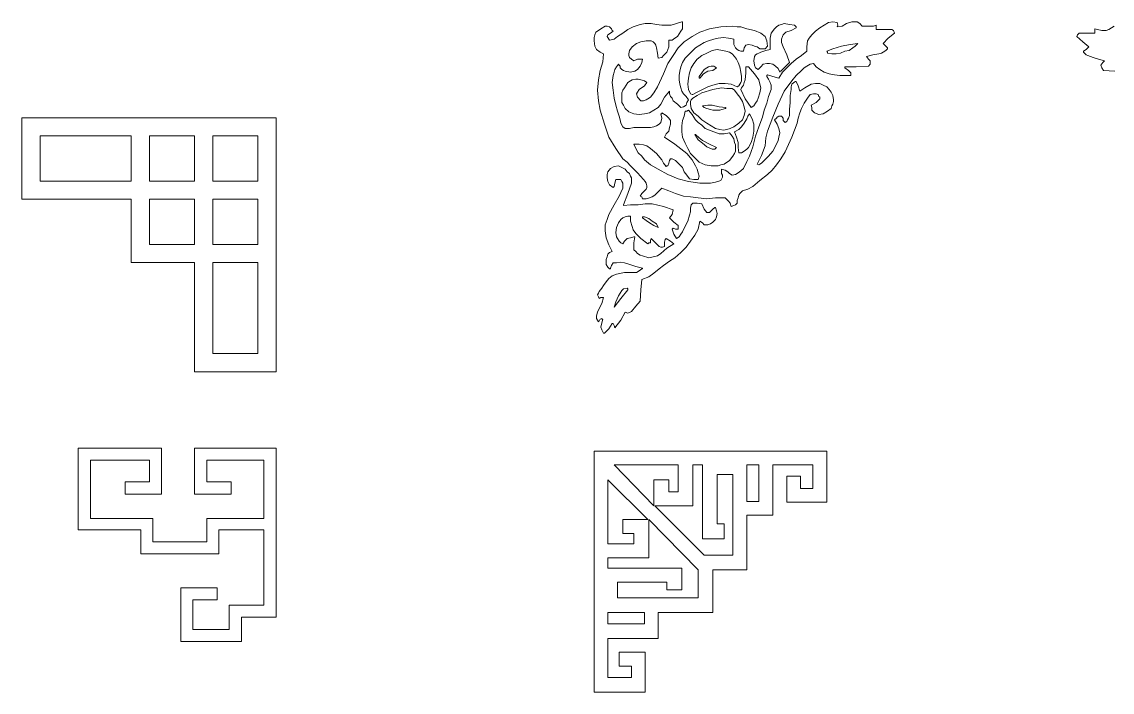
# Model space of a CAD drawing. Extents: x -66030 to 95157, y -13132 to 45879.
# Drawn here: x -46432 to -41525, y 8159 to 11179 of the extents above; entities that cross this region are included whole.
import ezdxf

# ---------------------------------------------------------------- set-up
doc = ezdxf.new("R2010")
doc.units = 0
doc.header["$LTSCALE"] = 100
doc.header["$MEASUREMENT"] = 0
doc.layers.get('0').update_dxf_attribs({"linetype": 'CONTINUOUS'})

msp = doc.modelspace()

# ---------------------------------------------------------------- linework, layer by layer
at = {"lineweight": 0}
for points in [[(-43239.8, 10346.7), (-43228.1, 10350.6), (-43220.3, 10354.5), (-43212.5, 10362.3), (-43212.5, 10374), (-43208.6, 10385.7), (-43204.7, 10397.5), (-43200.8, 10405.3), (-43189, 10417), (-43165.6, 10424.8), (-43142.2, 10436.5), (-43110.9, 10463.9), (-43075.8, 10491.2), (-43056.2, 10510.7), (-43036.7, 10534.2), (-43017.2, 10561.5), (-42997.7, 10592.8), (-42966.4, 10659.2), (-42943, 10721.7), (-42939.1, 10745.1), (-42931.2, 10768.5), (-42923.4, 10788.1), (-42911.7, 10811.5), (-42896.1, 10834.9), (-42884.4, 10850.6), (-42868.8, 10854.5), (-42857, 10854.5), (-42849.2, 10850.6), (-42845.3, 10842.7), (-42841.4, 10838.8), (-42841.4, 10831), (-42857, 10815.4), (-42880.5, 10803.7), (-42876.6, 10792), (-42876.6, 10780.3), (-42868.8, 10772.4), (-42864.8, 10768.5), (-42845.3, 10760.7), (-42825.8, 10764.6), (-42806.3, 10776.3), (-42790.6, 10788.1), (-42786.7, 10799.8), (-42782.8, 10807.6), (-42778.9, 10819.3), (-42778.9, 10827.1), (-42782.8, 10846.7), (-42790.6, 10862.3), (-42798.4, 10874), (-42810.2, 10885.7), (-42825.8, 10893.5), (-42841.4, 10901.3), (-42860.9, 10901.3), (-42880.5, 10897.4), (-42907.8, 10881.8), (-42931.2, 10866.2), (-42939.1, 10889.6), (-42946.9, 10909.1), (-42950.8, 10909.1), (-42950.8, 10909.1), (-42958.6, 10905.2), (-42966.4, 10897.4), (-42970.3, 10885.7), (-42970.3, 10874), (-42974.2, 10846.7), (-42974.2, 10815.4), (-42978.1, 10784.2), (-42978.1, 10756.8), (-42982, 10745.1), (-42985.9, 10737.3), (-42989.8, 10729.5), (-42997.7, 10725.6), (-43001.6, 10729.5), (-43005.5, 10733.4), (-43005.5, 10745.1), (-43013.3, 10752.9), (-43025, 10752.9), (-43032.8, 10749), (-43036.7, 10745.1), (-43044.5, 10737.3), (-43032.8, 10717.8), (-43025, 10698.2), (-43021.1, 10678.7), (-43025, 10659.2), (-43028.9, 10643.5), (-43036.7, 10627.9), (-43052.3, 10596.7), (-43071.9, 10573.2), (-43079.7, 10565.4), (-43095.3, 10549.8), (-43103.1, 10542), (-43110.9, 10538.1), (-43114.8, 10534.2), (-43122.6, 10538.1), (-43103.1, 10577.1), (-43087.5, 10620.1), (-43083.6, 10655.3), (-43075.8, 10686.5), (-43052.3, 10749), (-43028.9, 10807.6), (-43001.6, 10866.2), (-42966.4, 10913.1), (-42946.9, 10936.5), (-42923.4, 10959.9), (-42911.7, 10971.6), (-42900, 10979.5), (-42884.4, 10987.3), (-42868.8, 10991.2), (-42857, 10975.5), (-42841.4, 10963.8), (-42821.9, 10952.1), (-42798.4, 10944.3), (-42775, 10940.4), (-42751.6, 10936.5), (-42724.2, 10936.5), (-42700.8, 10936.5), (-42700.8, 10944.3), (-42700.8, 10948.2), (-42712.5, 10959.9), (-42728.1, 10971.6), (-42728.1, 10971.6), (-42728.1, 10975.5), (-42677.4, 10975.5), (-42622.7, 10979.5), (-42614.9, 10987.3), (-42614.9, 11002.9), (-42622.7, 11010.7), (-42630.5, 11022.4), (-42630.5, 11022.4), (-42630.5, 11022.4), (-42603.1, 11030.2), (-42575.8, 11034.1), (-42564.1, 11038), (-42556.3, 11042), (-42544.6, 11049.8), (-42536.7, 11057.6), (-42536.7, 11061.5), (-42536.7, 11061.5), (-42548.5, 11073.2), (-42556.3, 11081), (-42532.8, 11104.4), (-42505.5, 11127.9), (-42509.4, 11139.6), (-42517.2, 11143.5), (-42552.4, 11143.5), (-42587.5, 11143.5), (-42587.5, 11155.2), (-42587.5, 11163), (-42599.2, 11159.1), (-42618.8, 11159.1), (-42638.3, 11159.1), (-42650, 11159.1), (-42661.7, 11170.8), (-42673.5, 11178.7), (-42696.9, 11178.7), (-42720.3, 11170.8), (-42739.9, 11159.1), (-42763.3, 11155.2), (-42759.4, 11163), (-42763.3, 11174.8), (-42782.8, 11178.7), (-42802.4, 11174.8), (-42821.9, 11163), (-42841.4, 11151.3), (-42860.9, 11135.7), (-42876.6, 11120.1), (-42888.3, 11104.4), (-42896.1, 11092.7), (-42900, 11065.4), (-42900, 11045.9), (-42923.4, 11026.3), (-42946.9, 11010.7), (-42970.3, 10991.2), (-42989.8, 10971.6), (-43009.4, 10952.1), (-43025, 10924.8), (-43052.3, 10932.6), (-43075.8, 10940.4), (-43079.7, 10936.5), (-43079.7, 10932.6), (-43079.7, 10932.6), (-43079.7, 10932.6), (-43071.9, 10920.9), (-43064.1, 10905.2), (-43060.1, 10893.5), (-43060.1, 10874), (-43071.9, 10842.7), (-43079.7, 10811.5), (-43091.4, 10780.3), (-43099.2, 10749), (-43114.8, 10706), (-43130.5, 10663.1), (-43142.2, 10616.2), (-43157.8, 10573.2), (-43169.5, 10549.8), (-43185.1, 10518.6), (-43196.9, 10506.8), (-43208.6, 10499), (-43220.3, 10491.2), (-43235.9, 10487.3), (-43247.6, 10495.1), (-43255.4, 10502.9), (-43267.2, 10510.7), (-43282.8, 10514.6), (-43282.8, 10510.7), (-43282.8, 10510.7), (-43282.8, 10495.1), (-43278.9, 10487.3), (-43278.9, 10479.5), (-43286.7, 10463.9), (-43310.1, 10456.1), (-43333.6, 10452.1), (-43357, 10452.1), (-43380.4, 10452.1), (-43431.2, 10460), (-43478.1, 10471.7), (-43525, 10491.2), (-43567.9, 10514.6), (-43603.1, 10534.2), (-43630.4, 10557.6), (-43642.1, 10573.2), (-43657.8, 10588.9), (-43669.5, 10608.4), (-43677.3, 10627.9), (-43653.9, 10627.9), (-43634.3, 10624), (-43618.7, 10620.1), (-43603.1, 10608.4), (-43575.7, 10585), (-43552.3, 10557.6), (-43544.5, 10542), (-43532.8, 10526.4), (-43528.9, 10530.3), (-43525, 10530.3), (-43521, 10542), (-43517.1, 10553.7), (-43513.2, 10561.5), (-43505.4, 10561.5), (-43489.8, 10553.7), (-43474.2, 10538.1), (-43458.6, 10522.5), (-43450.7, 10502.9), (-43439, 10487.3), (-43427.3, 10471.7), (-43407.8, 10467.8), (-43388.2, 10467.8), (-43384.3, 10483.4), (-43388.2, 10499), (-43392.2, 10514.6), (-43400, 10530.3), (-43415.6, 10557.6), (-43439, 10585), (-43493.7, 10627.9), (-43540.6, 10659.2), (-43532.8, 10674.8), (-43521, 10686.5), (-43517.1, 10702.1), (-43513.2, 10717.8), (-43513.2, 10733.4), (-43521, 10745.1), (-43532.8, 10756.8), (-43552.3, 10768.5), (-43552.3, 10764.6), (-43556.2, 10764.6), (-43552.3, 10745.1), (-43556.2, 10725.6), (-43564, 10717.8), (-43575.7, 10709.9), (-43587.5, 10706), (-43603.1, 10702.1), (-43638.2, 10702.1), (-43677.3, 10702.1), (-43696.8, 10698.2), (-43716.3, 10698.2), (-43728.1, 10706), (-43735.9, 10721.7), (-43739.8, 10737.3), (-43743.7, 10752.9), (-43751.5, 10776.3), (-43759.3, 10803.7), (-43767.1, 10834.9), (-43771, 10870.1), (-43774.9, 10905.2), (-43771, 10936.5), (-43767.1, 10952.1), (-43763.2, 10963.8), (-43755.4, 10975.5), (-43747.6, 10987.3), (-43743.7, 10983.4), (-43739.8, 10979.5), (-43739.8, 10971.6), (-43732, 10963.8), (-43724.2, 10959.9), (-43716.3, 10956), (-43692.9, 10952.1), (-43673.4, 10956), (-43661.7, 10963.8), (-43649.9, 10979.5), (-43642.1, 10995.1), (-43638.2, 11010.7), (-43642.1, 11010.7), (-43642.1, 11010.7), (-43661.7, 11010.7), (-43677.3, 11002.9), (-43689, 11010.7), (-43696.8, 11018.5), (-43700.7, 11026.3), (-43700.7, 11034.1), (-43696.8, 11049.8), (-43685.1, 11065.4), (-43665.6, 11081), (-43646, 11088.8), (-43622.6, 11092.7), (-43599.2, 11092.7), (-43591.4, 11088.8), (-43583.5, 11081), (-43579.6, 11073.2), (-43575.7, 11061.5), (-43571.8, 11038), (-43567.9, 11014.6), (-43552.3, 11018.5), (-43544.5, 11026.3), (-43536.7, 11034.1), (-43528.9, 11042), (-43521, 11065.4), (-43521, 11096.6), (-43505.4, 11096.6), (-43493.7, 11104.4), (-43482, 11112.3), (-43474.2, 11124), (-43466.4, 11135.7), (-43458.6, 11147.4), (-43458.6, 11163), (-43458.6, 11178.7), (-43458.6, 11178.7), (-43462.5, 11178.7), (-43485.9, 11170.8), (-43509.3, 11163), (-43528.9, 11163), (-43552.3, 11163), (-43575.7, 11166.9), (-43599.2, 11170.8), (-43626.5, 11170.8), (-43649.9, 11166.9), (-43681.2, 11155.2), (-43704.6, 11143.5), (-43728.1, 11127.9), (-43751.5, 11112.3), (-43767.1, 11100.5), (-43786.7, 11096.6), (-43790.6, 11100.5), (-43794.5, 11108.4), (-43798.4, 11112.3), (-43794.5, 11120.1), (-43782.7, 11127.9), (-43771, 11135.7), (-43774.9, 11139.6), (-43774.9, 11139.6), (-43778.8, 11147.4), (-43786.7, 11155.2), (-43798.4, 11159.1), (-43806.2, 11159.1), (-43825.7, 11147.4), (-43841.3, 11135.7), (-43849.2, 11131.8), (-43853.1, 11120.1), (-43857, 11108.4), (-43857, 11092.7), (-43853.1, 11069.3), (-43845.2, 11053.7), (-43829.6, 11042), (-43814, 11034.1), (-43817.9, 10999), (-43829.6, 10959.9), (-43837.4, 10917), (-43841.3, 10870.1), (-43837.4, 10823.2), (-43829.6, 10780.3), (-43810.1, 10717.8), (-43790.6, 10659.2), (-43759.3, 10608.4), (-43728.1, 10561.5), (-43708.5, 10545.9), (-43692.9, 10530.3), (-43661.7, 10499), (-43634.3, 10467.8), (-43626.5, 10460), (-43622.6, 10452.1), (-43618.7, 10440.4), (-43618.7, 10432.6), (-43622.6, 10424.8), (-43630.4, 10417), (-43642.1, 10405.3), (-43649.9, 10393.6), (-43649.9, 10393.6), (-43649.9, 10393.6), (-43642.1, 10389.7), (-43638.2, 10381.8), (-43622.6, 10381.8), (-43607, 10385.7), (-43595.3, 10389.7), (-43583.5, 10397.5), (-43567.9, 10413.1), (-43552.3, 10428.7), (-43521, 10417), (-43489.8, 10405.3), (-43454.6, 10393.6), (-43423.4, 10389.7), (-43388.2, 10385.7), (-43349.2, 10381.8), (-43310.1, 10385.7), (-43267.2, 10385.7), (-43259.4, 10377.9), (-43251.5, 10370.1), (-43243.7, 10362.3), (-43239.8, 10346.7)], [(-43232, 11159.1), (-43286.7, 11155.2), (-43337.5, 11147.4), (-43380.4, 11131.8), (-43415.6, 11112.3), (-43450.7, 11088.8), (-43478.1, 11061.5), (-43501.5, 11026.3), (-43525, 10991.2), (-43544.5, 10944.3), (-43571.8, 10885.7), (-43587.5, 10858.4), (-43603.1, 10838.8), (-43614.8, 10831), (-43622.6, 10827.1), (-43634.3, 10823.2), (-43646, 10823.2), (-43661.7, 10838.8), (-43665.6, 10854.5), (-43661.7, 10862.3), (-43653.9, 10874), (-43630.4, 10889.6), (-43618.7, 10905.2), (-43630.4, 10913.1), (-43646, 10917), (-43657.8, 10920.9), (-43669.5, 10920.9), (-43685.1, 10917), (-43692.9, 10913.1), (-43704.6, 10905.2), (-43712.4, 10893.5), (-43720.3, 10881.8), (-43728.1, 10870.1), (-43732, 10858.4), (-43732, 10842.7), (-43732, 10831), (-43732, 10815.4), (-43724.2, 10803.7), (-43716.3, 10788.1), (-43700.7, 10772.4), (-43677.3, 10764.6), (-43653.9, 10760.7), (-43630.4, 10764.6), (-43607, 10768.5), (-43587.5, 10780.3), (-43567.9, 10792), (-43556.2, 10807.6), (-43540.6, 10838.8), (-43517.1, 10866.2), (-43517.1, 10866.2), (-43517.1, 10866.2), (-43517.1, 10854.5), (-43513.2, 10842.7), (-43505.4, 10834.9), (-43501.5, 10823.2), (-43482, 10807.6), (-43466.4, 10792), (-43454.6, 10795.9), (-43442.9, 10803.7), (-43439, 10815.4), (-43431.2, 10827.1), (-43442.9, 10842.7), (-43454.6, 10854.5), (-43462.5, 10866.2), (-43466.4, 10881.8), (-43470.3, 10897.4), (-43474.2, 10917), (-43474.2, 10936.5), (-43470.3, 10956), (-43466.4, 10975.5), (-43458.6, 10995.1), (-43446.8, 11014.6), (-43431.2, 11030.2), (-43415.6, 11045.9), (-43400, 11061.5), (-43380.4, 11073.2), (-43360.9, 11084.9), (-43341.4, 11092.7), (-43317.9, 11100.5), (-43298.4, 11104.4), (-43275, 11108.4), (-43251.5, 11104.4), (-43228.1, 11100.5), (-43228.1, 11077.1), (-43220.3, 11061.5), (-43212.5, 11053.7), (-43204.7, 11049.8), (-43196.9, 11045.9), (-43185.1, 11045.9), (-43185.1, 11045.9), (-43185.1, 11045.9), (-43181.2, 11061.5), (-43173.4, 11073.2), (-43161.7, 11077.1), (-43146.1, 11073.2), (-43134.4, 11069.3), (-43122.6, 11065.4), (-43110.9, 11057.6), (-43099.2, 11057.6), (-43087.5, 11057.6), (-43075.8, 11069.3), (-43079.7, 11092.7), (-43087.5, 11112.3), (-43107, 11127.9), (-43134.4, 11139.6), (-43169.5, 11147.4), (-43196.9, 11155.2), (-43212.5, 11155.2), (-43232, 11159.1)], [(-43001.6, 11170.8), (-43013.3, 11166.9), (-43025, 11163), (-43036.7, 11155.2), (-43044.5, 11147.4), (-43060.1, 11127.9), (-43064.1, 11104.4), (-43064.1, 11077.1), (-43064.1, 11053.7), (-43083.6, 11049.8), (-43107, 11042), (-43114.8, 11038), (-43122.6, 11034.1), (-43130.5, 11030.2), (-43134.4, 11022.4), (-43138.3, 11002.9), (-43134.4, 10983.4), (-43130.5, 10971.6), (-43118.7, 10963.8), (-43107, 10975.5), (-43095.3, 10987.3), (-43079.7, 10991.2), (-43068, 10991.2), (-43052.3, 10987.3), (-43040.6, 10979.5), (-43028.9, 10967.7), (-43021.1, 10952.1), (-43021.1, 10956), (-43017.2, 10956), (-42997.7, 10975.5), (-42978.1, 10995.1), (-42989.8, 11030.2), (-43005.5, 11065.4), (-43013.3, 11084.9), (-43013.3, 11100.5), (-43009.4, 11112.3), (-43005.5, 11120.1), (-43001.6, 11124), (-42993.7, 11131.8), (-42970.3, 11139.6), (-42946.9, 11151.3), (-42946.9, 11151.3), (-42946.9, 11155.2), (-42950.8, 11159.1), (-42954.7, 11163), (-42978.1, 11166.9), (-43001.6, 11170.8)], [(-43278.9, 11049.8), (-43302.3, 11053.7), (-43325.8, 11049.8), (-43349.2, 11038), (-43372.6, 11026.3), (-43392.2, 11010.7), (-43407.8, 10991.2), (-43419.5, 10971.6), (-43427.3, 10948.2), (-43431.2, 10924.8), (-43435.1, 10897.4), (-43431.2, 10874), (-43423.4, 10854.5), (-43415.6, 10850.6), (-43411.7, 10850.6), (-43392.2, 10862.3), (-43368.7, 10874), (-43345.3, 10885.7), (-43321.8, 10893.5), (-43294.5, 10901.3), (-43267.2, 10901.3), (-43239.8, 10897.4), (-43212.5, 10885.7), (-43204.7, 10889.6), (-43200.8, 10897.4), (-43196.9, 10905.2), (-43192.9, 10913.1), (-43192.9, 10932.6), (-43196.9, 10952.1), (-43200.8, 10975.5), (-43208.6, 10995.1), (-43216.4, 11010.7), (-43224.2, 11022.4), (-43235.9, 11034.1), (-43247.6, 11042), (-43263.3, 11045.9), (-43278.9, 11049.8)], [(-42669.5, 11081), (-42681.3, 11069.3), (-42693, 11061.5), (-42708.6, 11049.8), (-42728.1, 11045.9), (-42747.7, 11038), (-42767.2, 11034.1), (-42786.7, 11034.1), (-42806.3, 11038), (-42806.3, 11042), (-42810.2, 11045.9), (-42782.8, 11057.6), (-42743.8, 11069.3), (-42704.7, 11077.1), (-42669.5, 11081)], [(-43317.9, 10979.5), (-43314, 10975.5), (-43306.2, 10971.6), (-43321.8, 10959.9), (-43345.3, 10956), (-43364.8, 10944.3), (-43380.4, 10924.8), (-43384.3, 10924.8), (-43384.3, 10924.8), (-43384.3, 10928.7), (-43384.3, 10932.6), (-43372.6, 10948.2), (-43360.9, 10963.8), (-43349.2, 10971.6), (-43341.4, 10975.5), (-43329.7, 10979.5), (-43317.9, 10979.5)], [(-43161.7, 10975.5), (-43165.6, 10975.5), (-43173.4, 10975.5), (-43173.4, 10948.2), (-43177.3, 10917), (-43181.2, 10905.2), (-43185.1, 10893.5), (-43192.9, 10881.8), (-43196.9, 10874), (-43177.3, 10831), (-43150, 10792), (-43150, 10792), (-43150, 10792), (-43138.3, 10799.8), (-43130.5, 10811.5), (-43122.6, 10823.2), (-43118.7, 10834.9), (-43110.9, 10858.4), (-43107, 10881.8), (-43110.9, 10897.4), (-43114.8, 10917), (-43134.4, 10944.3), (-43161.7, 10975.5)], [(-43282.8, 10881.8), (-43321.8, 10874), (-43372.6, 10858.4), (-43392.2, 10846.7), (-43411.7, 10834.9), (-43419.5, 10827.1), (-43423.4, 10819.3), (-43423.4, 10815.4), (-43423.4, 10807.6), (-43419.5, 10788.1), (-43407.8, 10768.5), (-43388.2, 10752.9), (-43372.6, 10737.3), (-43349.2, 10721.7), (-43329.7, 10709.9), (-43310.1, 10698.2), (-43290.6, 10694.3), (-43275, 10690.4), (-43259.4, 10694.3), (-43243.7, 10698.2), (-43228.1, 10706), (-43204.7, 10721.7), (-43189, 10737.3), (-43181.2, 10756.8), (-43177.3, 10776.3), (-43181.2, 10795.9), (-43189, 10819.3), (-43200.8, 10838.8), (-43212.5, 10854.5), (-43224.2, 10870.1), (-43235.9, 10877.9), (-43259.4, 10877.9), (-43282.8, 10881.8)], [(-43325.8, 10803.7), (-43294.5, 10795.9), (-43263.3, 10792), (-43263.3, 10788.1), (-43267.2, 10788.1), (-43290.6, 10780.3), (-43321.8, 10780.3), (-43333.6, 10784.2), (-43349.2, 10788.1), (-43360.9, 10792), (-43368.7, 10799.8), (-43345.3, 10803.7), (-43325.8, 10803.7)], [(-46431.7, 10746.6), (-45287.3, 10746.6), (-45287.3, 10664.6), (-45287.3, 10461.5), (-45287.3, 10379.5), (-45287.3, 10176.4), (-45287.3, 10094.3), (-45287.3, 9684.2), (-45287.3, 9602.2), (-45572.4, 9602.2), (-45615.4, 9602.2), (-45654.5, 9602.2), (-45654.5, 10094.3), (-45892.7, 10094.3), (-45939.6, 10094.3), (-45939.6, 10379.5), (-46431.7, 10379.5), (-46431.7, 10461.5), (-46431.7, 10664.6), (-46431.7, 10746.6)], [(-46431.7, 10746.6), (-45287.3, 10746.6), (-45287.3, 10746.6), (-45287.3, 10664.6), (-45287.3, 10461.5), (-45287.3, 10461.5), (-45287.3, 10379.5), (-45287.3, 10176.4), (-45287.3, 10176.4), (-45287.3, 10094.3), (-45287.3, 9684.2), (-45287.3, 9684.2), (-45287.3, 9602.2), (-45572.4, 9602.2), (-45615.4, 9602.2), (-45615.4, 9602.2), (-45654.5, 9602.2), (-45654.5, 10094.3), (-45892.7, 10094.3), (-45892.7, 10094.3), (-45939.6, 10094.3), (-45939.6, 10379.5), (-46431.7, 10379.5), (-46431.7, 10461.5), (-46431.7, 10664.6), (-46431.7, 10664.6), (-46431.7, 10746.6)], [(-43431.2, 10780.3), (-43439, 10776.3), (-43446.8, 10776.3), (-43450.7, 10752.9), (-43458.6, 10733.4), (-43462.5, 10709.9), (-43462.5, 10682.6), (-43458.6, 10659.2), (-43446.8, 10631.8), (-43435.1, 10608.4), (-43423.4, 10585), (-43403.9, 10565.4), (-43384.3, 10545.9), (-43357, 10534.2), (-43329.7, 10530.3), (-43314, 10530.3), (-43298.4, 10530.3), (-43286.7, 10534.2), (-43271.1, 10538.1), (-43247.6, 10553.7), (-43232, 10573.2), (-43224.2, 10585), (-43220.3, 10596.7), (-43220.3, 10608.4), (-43220.3, 10624), (-43224.2, 10635.7), (-43228.1, 10651.4), (-43235.9, 10663.1), (-43247.6, 10678.7), (-43271.1, 10674.8), (-43294.5, 10674.8), (-43317.9, 10682.6), (-43337.5, 10690.4), (-43357, 10698.2), (-43372.6, 10713.8), (-43388.2, 10725.6), (-43400, 10737.3), (-43415.6, 10760.7), (-43431.2, 10780.3)], [(-43157.8, 10764.6), (-43165.6, 10752.9), (-43169.5, 10741.2), (-43181.2, 10721.7), (-43192.9, 10706), (-43204.7, 10694.3), (-43224.2, 10682.6), (-43216.4, 10659.2), (-43208.6, 10635.7), (-43208.6, 10612.3), (-43204.7, 10588.9), (-43204.7, 10588.9), (-43204.7, 10588.9), (-43192.9, 10588.9), (-43181.2, 10596.7), (-43169.5, 10604.5), (-43161.7, 10612.3), (-43150, 10635.7), (-43142.2, 10659.2), (-43138.3, 10686.5), (-43138.3, 10717.8), (-43146.1, 10741.2), (-43157.8, 10764.6)], [(-46349.7, 10461.5), (-45939.6, 10461.5), (-45939.6, 10664.6), (-46349.7, 10664.6), (-46349.7, 10461.5)], [(-46349.7, 10461.5), (-45939.6, 10461.5), (-45939.6, 10664.6), (-46349.7, 10664.6), (-46349.7, 10461.5)], [(-45857.6, 10461.5), (-45654.5, 10461.5), (-45654.5, 10664.6), (-45857.6, 10664.6), (-45857.6, 10461.5)], [(-45857.6, 10461.5), (-45654.5, 10461.5), (-45654.5, 10664.6), (-45857.6, 10664.6), (-45857.6, 10461.5)], [(-45572.4, 10461.5), (-45369.3, 10461.5), (-45369.3, 10664.6), (-45572.4, 10664.6), (-45572.4, 10461.5)], [(-45572.4, 10461.5), (-45369.3, 10461.5), (-45369.3, 10664.6), (-45572.4, 10664.6), (-45572.4, 10461.5)], [(-43400, 10670.9), (-43384.3, 10655.3), (-43368.7, 10643.5), (-43337.5, 10627.9), (-43306.2, 10612.3), (-43306.2, 10612.3), (-43306.2, 10612.3), (-43314, 10604.5), (-43325.8, 10604.5), (-43349.2, 10616.2), (-43368.7, 10631.8), (-43388.2, 10647.4), (-43403.9, 10670.9), (-43403.9, 10670.9), (-43400, 10670.9)], [(-43747.6, 10530.3), (-43767.1, 10526.4), (-43782.7, 10518.6), (-43794.5, 10502.9), (-43798.4, 10491.2), (-43798.4, 10475.6), (-43794.5, 10460), (-43786.7, 10444.3), (-43771, 10432.6), (-43767.1, 10436.5), (-43767.1, 10436.5), (-43763.2, 10452.1), (-43759.3, 10467.8), (-43747.6, 10467.8), (-43735.9, 10467.8), (-43732, 10460), (-43728.1, 10452.1), (-43728.1, 10440.4), (-43728.1, 10428.7), (-43735.9, 10409.2), (-43743.7, 10393.6), (-43767.1, 10354.5), (-43790.6, 10311.5), (-43798.4, 10288.1), (-43806.2, 10264.7), (-43806.2, 10237.3), (-43802.3, 10206.1), (-43790.6, 10174.8), (-43774.9, 10143.6), (-43786.7, 10139.7), (-43794.5, 10131.9), (-43798.4, 10120.1), (-43802.3, 10108.4), (-43802.3, 10096.7), (-43802.3, 10085), (-43794.5, 10073.3), (-43786.7, 10065.5), (-43782.7, 10065.5), (-43782.7, 10069.4), (-43778.8, 10081.1), (-43771, 10092.8), (-43755.4, 10092.8), (-43739.8, 10096.7), (-43720.3, 10092.8), (-43704.6, 10088.9), (-43669.5, 10077.2), (-43638.2, 10069.4), (-43638.2, 10065.5), (-43642.1, 10065.5), (-43653.9, 10057.6), (-43665.6, 10049.8), (-43677.3, 10049.8), (-43692.9, 10049.8), (-43720.3, 10049.8), (-43755.4, 10042), (-43774.9, 10034.2), (-43790.6, 10022.5), (-43802.3, 10006.9), (-43814, 9991.2), (-43821.8, 9979.5), (-43833.5, 9963.9), (-43837.4, 9956.1), (-43841.3, 9948.3), (-43837.4, 9940.5), (-43833.5, 9932.7), (-43825.7, 9936.6), (-43814, 9936.6), (-43814, 9936.6), (-43814, 9936.6), (-43821.8, 9909.2), (-43837.4, 9881.9), (-43841.3, 9870.2), (-43845.2, 9854.5), (-43845.2, 9842.8), (-43837.4, 9827.2), (-43837.4, 9831.1), (-43833.5, 9831.1), (-43829.6, 9838.9), (-43821.8, 9842.8), (-43821.8, 9838.9), (-43817.9, 9838.9), (-43821.8, 9823.3), (-43825.7, 9803.8), (-43821.8, 9792), (-43814, 9776.4), (-43814, 9776.4), (-43810.1, 9776.4), (-43790.6, 9795.9), (-43774.9, 9819.4), (-43774.9, 9819.4), (-43771, 9819.4), (-43767.1, 9811.6), (-43763.2, 9799.9), (-43735.9, 9835), (-43716.3, 9870.2), (-43704.6, 9866.3), (-43689, 9874.1), (-43669.5, 9897.5), (-43649.9, 9920.9), (-43646, 9971.7), (-43642.1, 10018.6), (-43610.9, 10030.3), (-43587.5, 10045.9), (-43564, 10065.5), (-43544.5, 10081.1), (-43517.1, 10100.6), (-43493.7, 10116.2), (-43466.4, 10139.7), (-43442.9, 10163.1), (-43423.4, 10190.4), (-43403.9, 10217.8), (-43388.2, 10245.1), (-43380.4, 10280.3), (-43380.4, 10280.3), (-43380.4, 10280.3), (-43368.7, 10272.5), (-43360.9, 10264.7), (-43345.3, 10264.7), (-43333.6, 10268.6), (-43321.8, 10276.4), (-43310.1, 10288.1), (-43306.2, 10299.8), (-43302.3, 10315.4), (-43306.2, 10327.2), (-43310.1, 10342.8), (-43314, 10342.8), (-43314, 10342.8), (-43321.8, 10335), (-43329.7, 10327.2), (-43337.5, 10319.3), (-43349.2, 10319.3), (-43360.9, 10335), (-43372.6, 10358.4), (-43392.2, 10362.3), (-43411.7, 10362.3), (-43419.5, 10354.5), (-43423.4, 10338.9), (-43423.4, 10323.3), (-43427.3, 10307.6), (-43435.1, 10280.3), (-43450.7, 10249), (-43458.6, 10233.4), (-43466.4, 10221.7), (-43474.2, 10210), (-43485.9, 10202.2), (-43497.6, 10221.7), (-43505.4, 10245.1), (-43505.4, 10245.1), (-43501.5, 10249), (-43489.8, 10245.1), (-43478.1, 10245.1), (-43478.1, 10252.9), (-43478.1, 10260.8), (-43497.6, 10276.4), (-43517.1, 10295.9), (-43505.4, 10311.5), (-43501.5, 10331.1), (-43544.5, 10346.7), (-43595.3, 10358.4), (-43626.5, 10358.4), (-43657.8, 10354.5), (-43692.9, 10354.5), (-43724.2, 10350.6), (-43724.2, 10350.6), (-43724.2, 10354.5), (-43704.6, 10405.3), (-43689, 10452.1), (-43689, 10463.9), (-43689, 10475.6), (-43692.9, 10483.4), (-43696.8, 10495.1), (-43708.5, 10502.9), (-43716.3, 10514.6), (-43732, 10522.5), (-43747.6, 10530.3)], [(-45857.6, 10176.4), (-45654.5, 10176.4), (-45654.5, 10379.5), (-45857.6, 10379.5), (-45857.6, 10176.4)], [(-45857.6, 10176.4), (-45654.5, 10176.4), (-45654.5, 10379.5), (-45857.6, 10379.5), (-45857.6, 10176.4)], [(-45572.4, 10176.4), (-45369.3, 10176.4), (-45369.3, 10379.5), (-45572.4, 10379.5), (-45572.4, 10176.4)], [(-45572.4, 10176.4), (-45369.3, 10176.4), (-45369.3, 10379.5), (-45572.4, 10379.5), (-45572.4, 10176.4)], [(-43692.9, 10303.7), (-43692.9, 10280.3), (-43685.1, 10256.9), (-43681.2, 10241.2), (-43669.5, 10225.6), (-43646, 10202.2), (-43614.8, 10178.7), (-43610.9, 10182.6), (-43603.1, 10182.6), (-43603.1, 10194.4), (-43599.2, 10202.2), (-43587.5, 10190.4), (-43571.8, 10174.8), (-43564, 10167), (-43556.2, 10163.1), (-43548.4, 10163.1), (-43540.6, 10167), (-43540.6, 10174.8), (-43540.6, 10186.5), (-43536.7, 10198.3), (-43532.8, 10202.2), (-43513.2, 10190.4), (-43497.6, 10178.7), (-43528.9, 10159.2), (-43556.2, 10135.8), (-43571.8, 10124), (-43591.4, 10120.1), (-43610.9, 10116.2), (-43638.2, 10124), (-43649.9, 10128), (-43661.7, 10135.8), (-43669.5, 10143.6), (-43677.3, 10151.4), (-43677.3, 10182.6), (-43673.4, 10210), (-43673.4, 10210), (-43677.3, 10210), (-43692.9, 10206.1), (-43708.5, 10202.2), (-43720.3, 10190.4), (-43728.1, 10178.7), (-43735.9, 10182.6), (-43743.7, 10190.4), (-43751.5, 10202.2), (-43755.4, 10210), (-43759.3, 10229.5), (-43755.4, 10252.9), (-43747.6, 10272.5), (-43735.9, 10288.1), (-43728.1, 10295.9), (-43716.3, 10299.8), (-43704.6, 10303.7), (-43692.9, 10303.7)], [(-43630.4, 10299.8), (-43610.9, 10292), (-43595.3, 10280.3), (-43575.7, 10268.6), (-43567.9, 10252.9), (-43567.9, 10252.9), (-43567.9, 10252.9), (-43587.5, 10260.8), (-43607, 10272.5), (-43622.6, 10284.2), (-43638.2, 10295.9), (-43638.2, 10299.8), (-43638.2, 10299.8), (-43634.3, 10299.8), (-43630.4, 10299.8)], [(-45369.3, 9684.2), (-45369.3, 10094.3), (-45572.4, 10094.3), (-45572.4, 9684.2), (-45369.3, 9684.2)], [(-45369.3, 9684.2), (-45369.3, 10094.3), (-45572.4, 10094.3), (-45572.4, 9684.2), (-45369.3, 9684.2)], [(-43708.5, 9979.5), (-43708.5, 9979.5), (-43704.6, 9975.6), (-43704.6, 9975.6), (-43704.6, 9971.7), (-43735.9, 9932.7), (-43767.1, 9893.6), (-43759.3, 9917), (-43747.6, 9944.4), (-43739.8, 9956.1), (-43732, 9967.8), (-43724.2, 9975.6), (-43708.5, 9979.5)], [(-45654.5, 9258.5), (-45654.5, 9106.1), (-45654.5, 9051.5), (-45490.4, 9051.5), (-45490.4, 9106.1), (-45599.8, 9106.1), (-45599.8, 9203.8), (-45342, 9203.8), (-45342, 8942.1), (-45545.1, 8942.1), (-45599.8, 8942.1), (-45599.8, 8891.3), (-45599.8, 8836.6), (-45841.9, 8836.6), (-45841.9, 8942.1), (-45845.8, 8942.1), (-46123.2, 8942.1), (-46123.2, 9203.8), (-45857.6, 9203.8), (-45857.6, 9106.1), (-45966.9, 9106.1), (-45966.9, 9051.5), (-45802.9, 9051.5), (-45802.9, 9106.1), (-45802.9, 9258.5), (-46177.9, 9258.5), (-46177.9, 9250.7), (-46177.9, 9203.8), (-46177.9, 8891.3), (-45896.6, 8891.3), (-45896.6, 8785.8), (-45896.6, 8781.9), (-45545.1, 8781.9), (-45545.1, 8891.3), (-45342, 8891.3), (-45342, 8551.5), (-45498.2, 8551.5), (-45498.2, 8442.1), (-45662.3, 8442.1), (-45662.3, 8574.9), (-45552.9, 8574.9), (-45552.9, 8629.6), (-45662.3, 8629.6), (-45716.9, 8629.6), (-45716.9, 8387.4), (-45443.5, 8387.4), (-45443.5, 8496.8), (-45287.3, 8496.8), (-45287.3, 8500.7), (-45287.3, 8551.5), (-45287.3, 9258.5), (-45342, 9258.5), (-45654.5, 9258.5)], [(-45654.5, 9258.5), (-45654.5, 9106.1), (-45654.5, 9051.5), (-45654.5, 9051.5), (-45490.4, 9051.5), (-45490.4, 9106.1), (-45599.8, 9106.1), (-45599.8, 9203.8), (-45342, 9203.8), (-45342, 8942.1), (-45545.1, 8942.1), (-45545.1, 8942.1), (-45599.8, 8942.1), (-45599.8, 8942.1), (-45599.8, 8891.3), (-45599.8, 8836.6), (-45841.9, 8836.6), (-45841.9, 8942.1), (-45845.8, 8942.1), (-45845.8, 8942.1), (-46123.2, 8942.1), (-46123.2, 9203.8), (-45857.6, 9203.8), (-45857.6, 9106.1), (-45966.9, 9106.1), (-45966.9, 9051.5), (-45802.9, 9051.5), (-45802.9, 9051.5), (-45802.9, 9106.1), (-45802.9, 9258.5), (-45802.9, 9258.5), (-45802.9, 9258.5), (-46177.9, 9258.5), (-46177.9, 9250.7), (-46177.9, 9203.8), (-46177.9, 8891.3), (-46177.9, 8891.3), (-46177.9, 8891.3), (-45896.6, 8891.3), (-45896.6, 8785.8), (-45896.6, 8785.8), (-45896.6, 8781.9), (-45545.1, 8781.9), (-45545.1, 8781.9), (-45545.1, 8781.9), (-45545.1, 8891.3), (-45342, 8891.3), (-45342, 8551.5), (-45498.2, 8551.5), (-45498.2, 8551.5), (-45498.2, 8551.5), (-45498.2, 8442.1), (-45662.3, 8442.1), (-45662.3, 8574.9), (-45552.9, 8574.9), (-45552.9, 8629.6), (-45662.3, 8629.6), (-45662.3, 8629.6), (-45716.9, 8629.6), (-45716.9, 8387.4), (-45716.9, 8387.4), (-45443.5, 8387.4), (-45443.5, 8387.4), (-45443.5, 8496.8), (-45287.3, 8496.8), (-45287.3, 8500.7), (-45287.3, 8551.5), (-45287.3, 9258.5), (-45287.3, 9258.5), (-45342, 9258.5), (-45654.5, 9258.5), (-45654.5, 9258.5), (-45654.5, 9258.5)], [(-43321.8, 8710.1), (-43321.8, 8522.6), (-43321.8, 8518.7), (-43567.9, 8518.7), (-43567.9, 8401.5), (-43794.5, 8401.5), (-43794.5, 8225.7), (-43689, 8225.7), (-43689, 8276.5), (-43743.7, 8276.5), (-43743.7, 8339), (-43626.5, 8339), (-43626.5, 8159.3), (-43857, 8159.3), (-43857, 8585.1), (-43857, 9245.2), (-42810.2, 9245.2), (-42810.2, 9014.8), (-42989.8, 9014.8), (-42989.8, 9131.9), (-42927.3, 9131.9), (-42927.3, 9077.2), (-42872.7, 9077.2), (-42872.7, 9182.7), (-43052.3, 9182.7), (-43052.3, 8956.2), (-43169.5, 8956.2), (-43169.5, 8710.1), (-43173.4, 8710.1), (-43321.8, 8710.1)], [(-43321.8, 8710.1), (-43321.8, 8522.6), (-43321.8, 8518.7), (-43567.9, 8518.7), (-43567.9, 8401.5), (-43794.5, 8401.5), (-43794.5, 8225.7), (-43689, 8225.7), (-43689, 8276.5), (-43743.7, 8276.5), (-43743.7, 8339), (-43626.5, 8339), (-43626.5, 8339), (-43626.5, 8159.3), (-43626.5, 8159.3), (-43626.5, 8159.3), (-43857, 8159.3), (-43857, 8585.1), (-43857, 8585.1), (-43857, 9245.2), (-42810.2, 9245.2), (-42810.2, 9014.8), (-42810.2, 9014.8), (-42810.2, 9014.8), (-42810.2, 9014.8), (-42989.8, 9014.8), (-42989.8, 9014.8), (-42989.8, 9131.9), (-42927.3, 9131.9), (-42927.3, 9077.2), (-42872.7, 9077.2), (-42872.7, 9182.7), (-43052.3, 9182.7), (-43052.3, 8956.2), (-43169.5, 8956.2), (-43169.5, 8710.1), (-43173.4, 8710.1), (-43321.8, 8710.1)], [(-43767.1, 9182.7), (-43478.1, 9182.7), (-43478.1, 9061.6), (-43521, 9061.6), (-43521, 9116.3), (-43587.5, 9116.3), (-43587.5, 8999.1), (-43767.1, 9182.7)], [(-43767.1, 9182.7), (-43478.1, 9182.7), (-43478.1, 9061.6), (-43521, 9061.6), (-43521, 9116.3), (-43587.5, 9116.3), (-43587.5, 8999.1), (-43767.1, 9182.7)], [(-43360.9, 8776.5), (-43583.5, 8999.1), (-43411.7, 8999.1), (-43411.7, 9182.7), (-43368.7, 9182.7), (-43368.7, 8850.7), (-43271.1, 8850.7), (-43271.1, 8917.1), (-43302.3, 8917.1), (-43302.3, 9139.7), (-43232, 9139.7), (-43232, 8776.5), (-43360.9, 8776.5)], [(-43360.9, 8776.5), (-43583.5, 8999.1), (-43411.7, 8999.1), (-43411.7, 9182.7), (-43368.7, 9182.7), (-43368.7, 8850.7), (-43271.1, 8850.7), (-43271.1, 8917.1), (-43302.3, 8917.1), (-43302.3, 9139.7), (-43232, 9139.7), (-43232, 8776.5), (-43360.9, 8776.5)], [(-43169.5, 9182.7), (-43114.8, 9182.7), (-43114.8, 9018.7), (-43169.5, 9018.7), (-43169.5, 9182.7)], [(-43169.5, 9182.7), (-43114.8, 9182.7), (-43114.8, 9018.7), (-43169.5, 9018.7), (-43169.5, 9182.7)], [(-43794.5, 9116.3), (-43794.5, 8827.3), (-43677.3, 8827.3), (-43677.3, 8874.1), (-43728.1, 8874.1), (-43728.1, 8936.6), (-43614.8, 8936.6), (-43794.5, 9116.3)], [(-43794.5, 9116.3), (-43794.5, 8827.3), (-43677.3, 8827.3), (-43677.3, 8874.1), (-43728.1, 8874.1), (-43728.1, 8936.6), (-43614.8, 8936.6), (-43794.5, 9116.3)], [(-43388.2, 8710.1), (-43610.9, 8936.6), (-43610.9, 8764.8), (-43794.5, 8764.8), (-43794.5, 8717.9), (-43462.5, 8717.9), (-43462.5, 8620.3), (-43528.9, 8620.3), (-43528.9, 8655.4), (-43751.5, 8655.4), (-43751.5, 8585.1), (-43388.2, 8585.1), (-43388.2, 8710.1)], [(-43388.2, 8710.1), (-43610.9, 8936.6), (-43610.9, 8764.8), (-43794.5, 8764.8), (-43794.5, 8717.9), (-43462.5, 8717.9), (-43462.5, 8620.3), (-43528.9, 8620.3), (-43528.9, 8655.4), (-43751.5, 8655.4), (-43751.5, 8585.1), (-43388.2, 8585.1), (-43388.2, 8710.1)], [(-43794.5, 8518.7), (-43794.5, 8467.9), (-43630.4, 8467.9), (-43630.4, 8518.7), (-43794.5, 8518.7)], [(-43794.5, 8518.7), (-43794.5, 8467.9), (-43630.4, 8467.9), (-43630.4, 8518.7), (-43794.5, 8518.7)]]:
    msp.add_lwpolyline(points, close=True, dxfattribs=at)
msp.add_lwpolyline([(-41513.4, 10956), (-41564.2, 10959.9), (-41572, 10971.6), (-41575.9, 10983.4), (-41568.1, 10995.1), (-41560.3, 11002.9), (-41560.3, 11002.9), (-41560.3, 11002.9), (-41587.6, 11010.7), (-41611, 11018.5), (-41622.7, 11022.4), (-41634.5, 11026.3), (-41642.3, 11030.2), (-41654, 11042), (-41654, 11042), (-41654, 11045.9), (-41642.3, 11053.7), (-41630.6, 11065.4), (-41657.9, 11088.8), (-41685.2, 11112.3), (-41681.3, 11120.1), (-41673.5, 11127.9), (-41638.4, 11127.9), (-41603.2, 11127.9), (-41603.2, 11135.7), (-41603.2, 11147.4), (-41591.5, 11143.5), (-41572, 11139.6), (-41552.4, 11139.6), (-41540.7, 11143.5), (-41529, 11151.3), (-41517.3, 11159.1)], dxfattribs=at)

doc.saveas('drawing.dxf')
